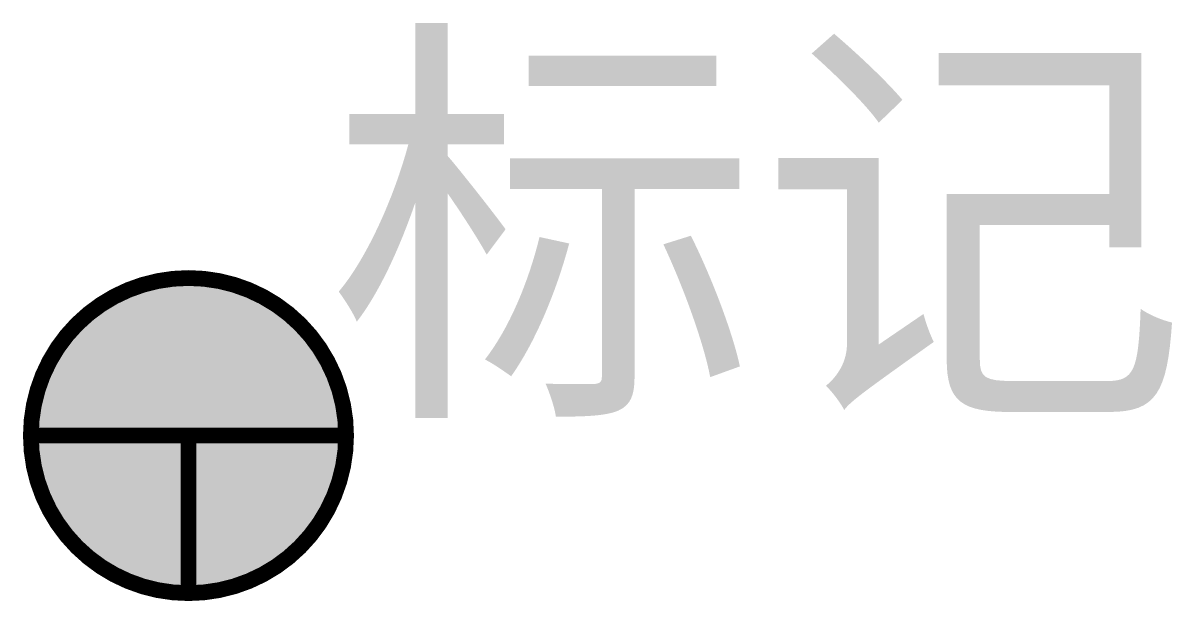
# Model space of a CAD drawing. Extents: x -1.05 to 6.24, y -1.05 to 2.62.
import ezdxf

# ---------------------------------------------------------------- set-up
doc = ezdxf.new("R2010")
doc.units = 0
doc.header["$MEASUREMENT"] = 0
doc.layers.get('0').update_dxf_attribs({"linetype": 'CONTINUOUS'})
doc.styles.get("Standard").update_dxf_attribs({"font": 'SimSun.ttf'})

msp = doc.modelspace()

# ---------------------------------------------------------------- hatches: boundary and pattern name
h = msp.add_hatch(color=255)
edge = h.paths.add_edge_path()
edge.add_arc((0, 0), 0.95, -90, 90, ccw=False)
edge.add_arc((0, 0), 0.95, 90, 270, ccw=False)

# ---------------------------------------------------------------- linework, layer by layer
at = {"color": 45, "const_width": 0.1}
msp.add_lwpolyline([(0, 1, -1), (0, -1, -1), (0, 1, -1.817366)], format="xyb", dxfattribs=at)
for points in [[(-1, 0), (1, 0)], [(0, -1), (0, 0)]]:
    msp.add_lwpolyline(points, dxfattribs=at)

# ---------------------------------------------------------------- texts
msp.add_attdef('标记', (0.888, 0.3273), '标记', height=2)

doc.saveas('drawing.dxf')
